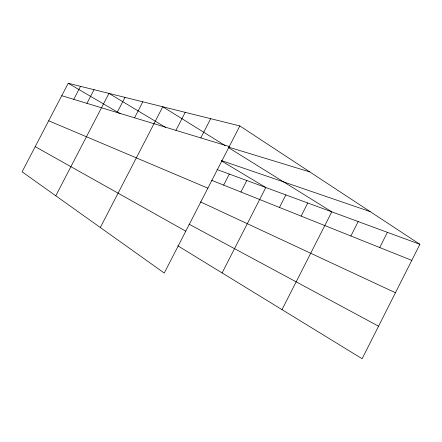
<?xml version="1.0" encoding="UTF-8"?>
<svg xmlns="http://www.w3.org/2000/svg" width="442" height="442" viewBox="0 0 442 442"><rect width="100%" height="100%" fill="white"/><g stroke="black" fill="none" stroke-linecap="round" stroke-linejoin="round"><path stroke-width="0.66" d="M239.851 125.926L164.258 273.051L22.1 171.805L68.223 83.273L239.851 125.926L419.9 244.31L362.12 358.727L177.861 245.818M379.722 247.537L387.419 232.337M282.018 309.643L331.782 211.834L228.531 147.65M350.876 235.995L358.202 221.575M222.099 272.924L265.802 187.518L221.392 160.871M279.477 207.436L285.875 194.916M301.101 216.088L307.781 202.988M223.658 185.11L229.321 174.071M240.918 192.01L246.807 180.518M200.795 137.904L210.696 118.677M134.539 117.799L142.816 101.809M100.328 227.519L162.761 106.765L225.05 145.49M175.922 130.357L185.22 112.345M86.936 103.351L94.035 89.687M55.78 195.795L108.953 93.395L165.523 127.346M117.136 112.517L124.987 97.378M73.748 99.345L80.521 86.328M61.747 95.704L229.254 146.545M228.724 147.164L309.798 171.916M221.503 160.606L370.147 211.596M217.044 169.551L419.9 244.31M211.541 180.264L411.795 260.366M48.686 120.771L207.873 188.159M200.447 201.861L395.441 292.748M188.994 224.149L378.551 326.19M35.205 146.645L185.773 231.172M68.223 83.273L120.185 113.693"/></g></svg>
